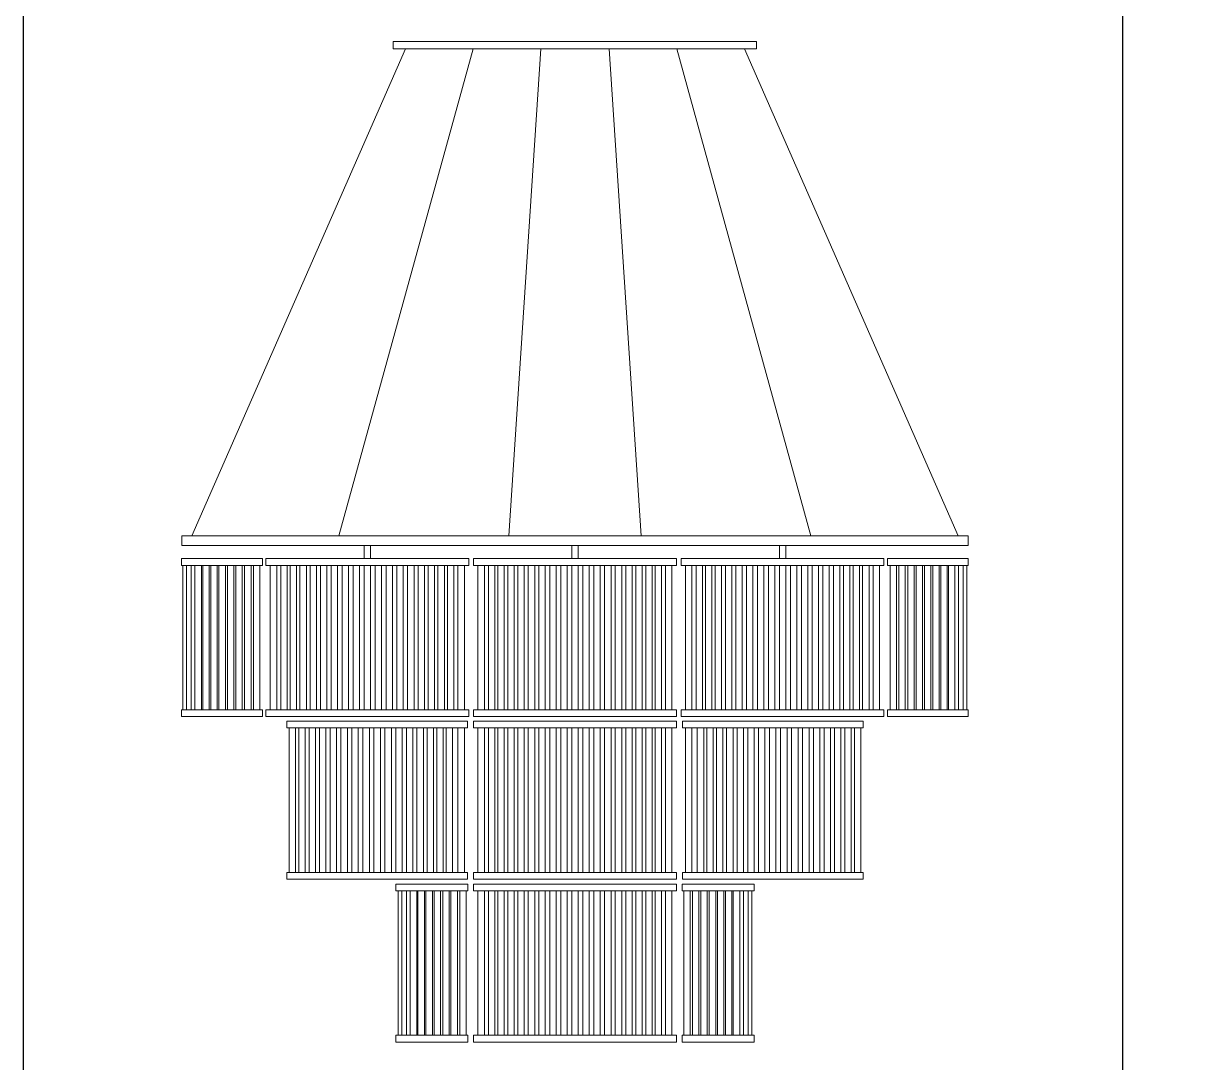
# Model space of a CAD drawing. Header units: inches. Extents: x 193287 to 241687, y 437648 to 550079.
# Drawn here: x 234240.5 to 234699.5, y 463512.1 to 463918.3 of the extents above; entities that cross this region are included whole.
import ezdxf

# ---------------------------------------------------------------- set-up
doc = ezdxf.new("R2010")
doc.units = ezdxf.units.IN
doc.header["$MEASUREMENT"] = 0
doc.layers.add('Bronze', color=40, linetype='Continuous', lineweight=0)
doc.layers.add('Glass', color=4, linetype='Continuous', lineweight=0)
for name, color, linetype in [('CQ SPOT DETAIL DIMENSION', 9, 'Continuous'), ('CQ-legend tex box', 3, 'Continuous'), ('E-LITE-FIXT-NORM-CEILING', 3, 'Continuous')]:
    doc.layers.add(name, color=color, linetype=linetype)

# ---------------------------------------------------------------- blocks, each defined once
blk = doc.blocks.new('stilio 11-8-5')
at = {"layer": 'Bronze', "lineweight": 0}
for p, q in [((53954.5, -188.8), (54288.9, 572.7)), ((54184.7, -188.8), (54394.7, 572.7)), ((54450.1, -188.8), (54500.5, 572.7)), ((54657.4, -188.8), (54607, 572.7)), ((54922.7, -188.8), (54712.8, 572.7)), ((55153, -188.8), (54818.6, 572.7))]:
    blk.add_line(p, q, dxfattribs=at)
for points in [[(54269.6, 584), (54837.8, 584), (54837.8, 572.7), (54269.6, 572.7)], [(54224.1, -203.8), (54233.8, -203.8), (54233.8, -224.6), (54224.1, -224.6)], [(54548.8, -203.8), (54558.5, -203.8), (54558.5, -224.6), (54548.8, -224.6)], [(54883.3, -203.8), (54873.6, -203.8), (54873.6, -224.6), (54883.3, -224.6)], [(54064.9, -224.6), (53938.6, -224.6), (53938.6, -235.2), (54064.9, -235.2)], [(54070.4, -224.6), (54387.5, -224.6), (54387.5, -235.2), (54070.4, -235.2)], [(54395.2, -224.6), (54712.3, -224.6), (54712.3, -235.2), (54395.2, -235.2)], [(55036.9, -224.6), (54719.8, -224.6), (54719.8, -235.2), (55036.9, -235.2)], [(55042.4, -224.6), (55168.7, -224.6), (55168.7, -235.2), (55042.4, -235.2)], [(54065, -471.6), (53938.6, -471.6), (53938.6, -461), (54065, -461)], [(54070.4, -471.6), (54387.5, -471.6), (54387.5, -461), (54070.4, -461)], [(54395.2, -471.6), (54712.3, -471.6), (54712.3, -461), (54395.2, -461)], [(55036.9, -471.6), (54719.8, -471.6), (54719.8, -461), (55036.9, -461)], [(55042.4, -471.6), (55168.7, -471.6), (55168.7, -461), (55042.4, -461)], [(54385.7, -478.7), (54103.2, -478.7), (54103.2, -489.3), (54385.7, -489.3)], [(54395.2, -478.7), (54712.3, -478.7), (54712.3, -489.3), (54395.2, -489.3)], [(54721.7, -478.7), (55004.3, -478.7), (55004.3, -489.3), (54721.7, -489.3)], [(54385.7, -725.7), (54103.2, -725.7), (54103.2, -715.1), (54385.7, -715.1)], [(54395.2, -725.7), (54712.3, -725.7), (54712.3, -715.1), (54395.2, -715.1)], [(54721.7, -725.7), (55004.3, -725.7), (55004.3, -715.1), (54721.7, -715.1)], [(54386.1, -733.4), (54273.7, -733.4), (54273.7, -743.9), (54386.1, -743.9)], [(54395.2, -733.4), (54712.3, -733.4), (54712.3, -743.9), (54395.2, -743.9)], [(54721.3, -733.4), (54833.7, -733.4), (54833.7, -743.9), (54721.3, -743.9)], [(54386.1, -980.4), (54273.7, -980.4), (54273.7, -969.8), (54386.1, -969.8)], [(54395.2, -980.4), (54712.3, -980.4), (54712.3, -969.8), (54395.2, -969.8)], [(54721.3, -980.4), (54833.7, -980.4), (54833.7, -969.8), (54721.3, -969.8)]]:
    blk.add_lwpolyline(points, close=True, dxfattribs=at)
blk.add_lwpolyline([(53938.7, -188.8), (55168.7, -188.8), (55168.7, -203.8), (53938.7, -203.8), (53938.7, -188.8)], dxfattribs=at)
at = {"layer": 'Glass', "lineweight": 0}
for points in [[(53950.7, -235.2), (53940.7, -235.2), (53940.7, -461), (53950.7, -461)], [(53956.4, -235.2), (53946.4, -235.2), (53946.4, -461), (53956.4, -461)], [(53963.7, -235.2), (53953.7, -235.2), (53953.7, -461), (53963.7, -461)], [(53969.5, -235.2), (53959.5, -235.2), (53959.5, -461), (53969.5, -461), (53969.5, -235.2)], [(53981.6, -235.2), (53971.6, -235.2), (53971.6, -461), (53981.6, -461), (53981.6, -235.2)], [(53994.1, -235.2), (53984.1, -235.2), (53984.1, -461), (53994.1, -461), (53994.1, -235.2)], [(54007, -235.2), (53997, -235.2), (53997, -461), (54007, -461), (54007, -235.2)], [(54020.2, -235.2), (54010.2, -235.2), (54010.2, -461), (54020.2, -461), (54020.2, -235.2)], [(54033.2, -235.2), (54023.2, -235.2), (54023.2, -461), (54033.2, -461), (54033.2, -235.2)], [(54047.1, -235.2), (54037.1, -235.2), (54037.1, -461), (54047.1, -461), (54047.1, -235.2)], [(54060.9, -235.2), (54050.9, -235.2), (54050.9, -461), (54060.9, -461), (54060.9, -235.2)], [(54087.3, -235.2), (54077.3, -235.2), (54077.3, -461), (54087.3, -461), (54087.3, -235.2)], [(54103.7, -235.2), (54093.7, -235.2), (54093.7, -461), (54103.7, -461), (54103.7, -235.2)], [(54118.4, -235.2), (54108.4, -235.2), (54108.4, -461), (54118.4, -461), (54118.4, -235.2)], [(54133.7, -235.2), (54123.7, -235.2), (54123.7, -461), (54133.7, -461), (54133.7, -235.2)], [(54149.6, -235.2), (54139.6, -235.2), (54139.6, -461), (54149.6, -461), (54149.6, -235.2)], [(54165.9, -235.2), (54155.9, -235.2), (54155.9, -461), (54165.9, -461), (54165.9, -235.2)], [(54182.6, -235.2), (54172.6, -235.2), (54172.6, -461), (54182.6, -461), (54182.6, -235.2)], [(54199.6, -235.2), (54189.6, -235.2), (54189.6, -461), (54199.6, -461), (54199.6, -235.2)], [(54216.7, -235.2), (54206.7, -235.2), (54206.7, -461), (54216.7, -461), (54216.7, -235.2)], [(54224, -235.2), (54234, -235.2), (54234, -461), (54224, -461), (54224, -235.2)], [(54241.2, -235.2), (54251.2, -235.2), (54251.2, -461), (54241.2, -461), (54241.2, -235.2)], [(54258.4, -235.2), (54268.4, -235.2), (54268.4, -461), (54258.4, -461), (54258.4, -235.2)], [(54275.3, -235.2), (54285.3, -235.2), (54285.3, -461), (54275.3, -461), (54275.3, -235.2)], [(54292, -235.2), (54302, -235.2), (54302, -461), (54292, -461), (54292, -235.2)], [(54308.4, -235.2), (54318.4, -235.2), (54318.4, -461), (54308.4, -461), (54308.4, -235.2)], [(54324.2, -235.2), (54334.2, -235.2), (54334.2, -461), (54324.2, -461), (54324.2, -235.2)], [(54339.5, -235.2), (54349.5, -235.2), (54349.5, -461), (54339.5, -461), (54339.5, -235.2)], [(54354.2, -235.2), (54364.2, -235.2), (54364.2, -461), (54354.2, -461), (54354.2, -235.2)], [(54370.7, -235.2), (54380.7, -235.2), (54380.7, -461), (54370.7, -461), (54370.7, -235.2)], [(54412, -235.2), (54402, -235.2), (54402, -461), (54412, -461), (54412, -235.2)], [(54428.5, -235.2), (54418.5, -235.2), (54418.5, -461), (54428.5, -461), (54428.5, -235.2)], [(54443.2, -235.2), (54433.2, -235.2), (54433.2, -461), (54443.2, -461), (54443.2, -235.2)], [(54458.5, -235.2), (54448.5, -235.2), (54448.5, -461), (54458.5, -461), (54458.5, -235.2)], [(54474.3, -235.2), (54464.3, -235.2), (54464.3, -461), (54474.3, -461), (54474.3, -235.2)], [(54490.7, -235.2), (54480.7, -235.2), (54480.7, -461), (54490.7, -461), (54490.7, -235.2)], [(54507.3, -235.2), (54497.3, -235.2), (54497.3, -461), (54507.3, -461), (54507.3, -235.2)], [(54524.3, -235.2), (54514.3, -235.2), (54514.3, -461), (54524.3, -461), (54524.3, -235.2)], [(54541.5, -235.2), (54531.5, -235.2), (54531.5, -461), (54541.5, -461), (54541.5, -235.2)], [(54548.7, -235.2), (54558.7, -235.2), (54558.7, -461), (54548.7, -461), (54548.7, -235.2)], [(54566, -235.2), (54576, -235.2), (54576, -461), (54566, -461), (54566, -235.2)], [(54583.1, -235.2), (54593.1, -235.2), (54593.1, -461), (54583.1, -461), (54583.1, -235.2)], [(54600.1, -235.2), (54610.1, -235.2), (54610.1, -461), (54600.1, -461), (54600.1, -235.2)], [(54616.8, -235.2), (54626.8, -235.2), (54626.8, -461), (54616.8, -461), (54616.8, -235.2)], [(54633.1, -235.2), (54643.1, -235.2), (54643.1, -461), (54633.1, -461), (54633.1, -235.2)], [(54649, -235.2), (54659, -235.2), (54659, -461), (54649, -461), (54649, -235.2)], [(54664.3, -235.2), (54674.3, -235.2), (54674.3, -461), (54664.3, -461), (54664.3, -235.2)], [(54678.9, -235.2), (54688.9, -235.2), (54688.9, -461), (54678.9, -461), (54678.9, -235.2)], [(54695.4, -235.2), (54705.4, -235.2), (54705.4, -461), (54695.4, -461), (54695.4, -235.2)], [(54736.7, -235.2), (54726.7, -235.2), (54726.7, -461), (54736.7, -461), (54736.7, -235.2)], [(54753.1, -235.2), (54743.1, -235.2), (54743.1, -461), (54753.1, -461), (54753.1, -235.2)], [(54767.8, -235.2), (54757.8, -235.2), (54757.8, -461), (54767.8, -461), (54767.8, -235.2)], [(54783.1, -235.2), (54773.1, -235.2), (54773.1, -461), (54783.1, -461), (54783.1, -235.2)], [(54799, -235.2), (54789, -235.2), (54789, -461), (54799, -461), (54799, -235.2)], [(54815.3, -235.2), (54805.3, -235.2), (54805.3, -461), (54815.3, -461), (54815.3, -235.2)], [(54832, -235.2), (54822, -235.2), (54822, -461), (54832, -461), (54832, -235.2)], [(54849, -235.2), (54839, -235.2), (54839, -461), (54849, -461), (54849, -235.2)], [(54866.1, -235.2), (54856.1, -235.2), (54856.1, -461), (54866.1, -461), (54866.1, -235.2)], [(54883.4, -235.2), (54873.4, -235.2), (54873.4, -461), (54883.4, -461), (54883.4, -235.2)], [(54890.6, -235.2), (54900.6, -235.2), (54900.6, -461), (54890.6, -461), (54890.6, -235.2)], [(54907.8, -235.2), (54917.8, -235.2), (54917.8, -461), (54907.8, -461), (54907.8, -235.2)], [(54924.7, -235.2), (54934.7, -235.2), (54934.7, -461), (54924.7, -461), (54924.7, -235.2)], [(54941.4, -235.2), (54951.4, -235.2), (54951.4, -461), (54941.4, -461), (54941.4, -235.2)], [(54957.8, -235.2), (54967.8, -235.2), (54967.8, -461), (54957.8, -461), (54957.8, -235.2)], [(54973.6, -235.2), (54983.6, -235.2), (54983.6, -461), (54973.6, -461), (54973.6, -235.2)], [(54988.9, -235.2), (54998.9, -235.2), (54998.9, -461), (54988.9, -461), (54988.9, -235.2)], [(55003.6, -235.2), (55013.6, -235.2), (55013.6, -461), (55003.6, -461), (55003.6, -235.2)], [(55020.1, -235.2), (55030.1, -235.2), (55030.1, -461), (55020.1, -461), (55020.1, -235.2)], [(55046.4, -235.2), (55056.4, -235.2), (55056.4, -461), (55046.4, -461), (55046.4, -235.2)], [(55060.3, -235.2), (55070.3, -235.2), (55070.3, -461), (55060.3, -461), (55060.3, -235.2)], [(55074.1, -235.2), (55084.1, -235.2), (55084.1, -461), (55074.1, -461), (55074.1, -235.2)], [(55087.1, -235.2), (55097.1, -235.2), (55097.1, -461), (55087.1, -461), (55087.1, -235.2)], [(55100.4, -235.2), (55110.4, -235.2), (55110.4, -461), (55100.4, -461), (55100.4, -235.2)], [(55113.3, -235.2), (55123.3, -235.2), (55123.3, -461), (55113.3, -461), (55113.3, -235.2)], [(55125.7, -235.2), (55135.7, -235.2), (55135.7, -461), (55125.7, -461), (55125.7, -235.2)], [(55137.8, -235.2), (55147.8, -235.2), (55147.8, -461), (55137.8, -461), (55137.8, -235.2)], [(55143.6, -235.2), (55153.6, -235.2), (55153.6, -461), (55143.6, -461)], [(55150.9, -235.2), (55160.9, -235.2), (55160.9, -461), (55150.9, -461)], [(55156.7, -235.2), (55166.7, -235.2), (55166.7, -461), (55156.7, -461)], [(54116.6, -489.3), (54106.6, -489.3), (54106.6, -715.1), (54116.6, -715.1), (54116.6, -489.3)], [(54132, -489.3), (54122, -489.3), (54122, -715.1), (54132, -715.1), (54132, -489.3)], [(54147.8, -489.3), (54137.8, -489.3), (54137.8, -715.1), (54147.8, -715.1), (54147.8, -489.3)], [(54164.1, -489.3), (54154.1, -489.3), (54154.1, -715.1), (54164.1, -715.1), (54164.1, -489.3)], [(54180.8, -489.3), (54170.8, -489.3), (54170.8, -715.1), (54180.8, -715.1), (54180.8, -489.3)], [(54197.8, -489.3), (54187.8, -489.3), (54187.8, -715.1), (54197.8, -715.1), (54197.8, -489.3)], [(54214.9, -489.3), (54204.9, -489.3), (54204.9, -715.1), (54214.9, -715.1), (54214.9, -489.3)], [(54232.2, -489.3), (54222.2, -489.3), (54222.2, -715.1), (54232.2, -715.1), (54232.2, -489.3)], [(54239.4, -489.3), (54249.4, -489.3), (54249.4, -715.1), (54239.4, -715.1), (54239.4, -489.3)], [(54256.6, -489.3), (54266.6, -489.3), (54266.6, -715.1), (54256.6, -715.1), (54256.6, -489.3)], [(54273.6, -489.3), (54283.6, -489.3), (54283.6, -715.1), (54273.6, -715.1), (54273.6, -489.3)], [(54290.3, -489.3), (54300.3, -489.3), (54300.3, -715.1), (54290.3, -715.1), (54290.3, -489.3)], [(54306.6, -489.3), (54316.6, -489.3), (54316.6, -715.1), (54306.6, -715.1), (54306.6, -489.3)], [(54322.4, -489.3), (54332.4, -489.3), (54332.4, -715.1), (54322.4, -715.1), (54322.4, -489.3)], [(54337.7, -489.3), (54347.7, -489.3), (54347.7, -715.1), (54337.7, -715.1), (54337.7, -489.3)], [(54352.4, -489.3), (54362.4, -489.3), (54362.4, -715.1), (54352.4, -715.1), (54352.4, -489.3)], [(54370.7, -489.3), (54380.7, -489.3), (54380.7, -715.1), (54370.7, -715.1), (54370.7, -489.3)], [(54412, -489.3), (54402, -489.3), (54402, -715.1), (54412, -715.1), (54412, -489.3)], [(54428.5, -489.3), (54418.5, -489.3), (54418.5, -715.1), (54428.5, -715.1), (54428.5, -489.3)], [(54443.2, -489.3), (54433.2, -489.3), (54433.2, -715.1), (54443.2, -715.1), (54443.2, -489.3)], [(54458.5, -489.3), (54448.5, -489.3), (54448.5, -715.1), (54458.5, -715.1), (54458.5, -489.3)], [(54474.3, -489.3), (54464.3, -489.3), (54464.3, -715.1), (54474.3, -715.1), (54474.3, -489.3)], [(54490.7, -489.3), (54480.7, -489.3), (54480.7, -715.1), (54490.7, -715.1), (54490.7, -489.3)], [(54507.3, -489.3), (54497.3, -489.3), (54497.3, -715.1), (54507.3, -715.1), (54507.3, -489.3)], [(54524.3, -489.3), (54514.3, -489.3), (54514.3, -715.1), (54524.3, -715.1), (54524.3, -489.3)], [(54541.5, -489.3), (54531.5, -489.3), (54531.5, -715.1), (54541.5, -715.1), (54541.5, -489.3)], [(54548.7, -489.3), (54558.7, -489.3), (54558.7, -715.1), (54548.7, -715.1), (54548.7, -489.3)], [(54566, -489.3), (54576, -489.3), (54576, -715.1), (54566, -715.1), (54566, -489.3)], [(54583.1, -489.3), (54593.1, -489.3), (54593.1, -715.1), (54583.1, -715.1), (54583.1, -489.3)], [(54600.1, -489.3), (54610.1, -489.3), (54610.1, -715.1), (54600.1, -715.1), (54600.1, -489.3)], [(54616.8, -489.3), (54626.8, -489.3), (54626.8, -715.1), (54616.8, -715.1), (54616.8, -489.3)], [(54633.1, -489.3), (54643.1, -489.3), (54643.1, -715.1), (54633.1, -715.1), (54633.1, -489.3)], [(54649, -489.3), (54659, -489.3), (54659, -715.1), (54649, -715.1), (54649, -489.3)], [(54664.3, -489.3), (54674.3, -489.3), (54674.3, -715.1), (54664.3, -715.1), (54664.3, -489.3)], [(54678.9, -489.3), (54688.9, -489.3), (54688.9, -715.1), (54678.9, -715.1), (54678.9, -489.3)], [(54695.4, -489.3), (54705.4, -489.3), (54705.4, -715.1), (54695.4, -715.1), (54695.4, -489.3)], [(54736.5, -489.3), (54726.5, -489.3), (54726.5, -715.1), (54736.5, -715.1), (54736.5, -489.3)], [(54755, -489.3), (54745, -489.3), (54745, -715.1), (54755, -715.1), (54755, -489.3)], [(54769.7, -489.3), (54759.7, -489.3), (54759.7, -715.1), (54769.7, -715.1), (54769.7, -489.3)], [(54785, -489.3), (54775, -489.3), (54775, -715.1), (54785, -715.1), (54785, -489.3)], [(54800.9, -489.3), (54790.9, -489.3), (54790.9, -715.1), (54800.9, -715.1), (54800.9, -489.3)], [(54817.2, -489.3), (54807.2, -489.3), (54807.2, -715.1), (54817.2, -715.1), (54817.2, -489.3)], [(54833.9, -489.3), (54823.9, -489.3), (54823.9, -715.1), (54833.9, -715.1), (54833.9, -489.3)], [(54850.8, -489.3), (54840.8, -489.3), (54840.8, -715.1), (54850.8, -715.1), (54850.8, -489.3)], [(54868, -489.3), (54858, -489.3), (54858, -715.1), (54868, -715.1), (54868, -489.3)], [(54875.3, -489.3), (54885.3, -489.3), (54885.3, -715.1), (54875.3, -715.1), (54875.3, -489.3)], [(54892.5, -489.3), (54902.5, -489.3), (54902.5, -715.1), (54892.5, -715.1), (54892.5, -489.3)], [(54909.7, -489.3), (54919.7, -489.3), (54919.7, -715.1), (54909.7, -715.1), (54909.7, -489.3)], [(54926.6, -489.3), (54936.6, -489.3), (54936.6, -715.1), (54926.6, -715.1), (54926.6, -489.3)], [(54943.3, -489.3), (54953.3, -489.3), (54953.3, -715.1), (54943.3, -715.1), (54943.3, -489.3)], [(54959.6, -489.3), (54969.6, -489.3), (54969.6, -715.1), (54959.6, -715.1), (54959.6, -489.3)], [(54975.5, -489.3), (54985.5, -489.3), (54985.5, -715.1), (54975.5, -715.1), (54975.5, -489.3)], [(54990.8, -489.3), (55000.8, -489.3), (55000.8, -715.1), (54990.8, -715.1), (54990.8, -489.3)], [(54287.3, -743.9), (54277.3, -743.9), (54277.3, -969.8), (54287.3, -969.8)], [(54293.1, -743.9), (54283.1, -743.9), (54283.1, -969.8), (54293.1, -969.8)], [(54300.4, -743.9), (54290.4, -743.9), (54290.4, -969.8), (54300.4, -969.8)], [(54306.2, -743.9), (54296.2, -743.9), (54296.2, -969.8), (54306.2, -969.8), (54306.2, -743.9)], [(54318.2, -743.9), (54308.2, -743.9), (54308.2, -969.8), (54318.2, -969.8), (54318.2, -743.9)], [(54330.7, -743.9), (54320.7, -743.9), (54320.7, -969.8), (54330.7, -969.8), (54330.7, -743.9)], [(54343.6, -743.9), (54333.6, -743.9), (54333.6, -969.8), (54343.6, -969.8), (54343.6, -743.9)], [(54356.9, -743.9), (54346.9, -743.9), (54346.9, -969.8), (54356.9, -969.8), (54356.9, -743.9)], [(54369.8, -743.9), (54359.8, -743.9), (54359.8, -969.8), (54369.8, -969.8), (54369.8, -743.9)], [(54383.7, -743.9), (54373.7, -743.9), (54373.7, -969.8), (54383.7, -969.8), (54383.7, -743.9)], [(54412, -743.9), (54402, -743.9), (54402, -969.8), (54412, -969.8), (54412, -743.9)], [(54428.5, -743.9), (54418.5, -743.9), (54418.5, -969.8), (54428.5, -969.8), (54428.5, -743.9)], [(54443.2, -743.9), (54433.2, -743.9), (54433.2, -969.8), (54443.2, -969.8), (54443.2, -743.9)], [(54458.5, -743.9), (54448.5, -743.9), (54448.5, -969.8), (54458.5, -969.8), (54458.5, -743.9)], [(54474.3, -743.9), (54464.3, -743.9), (54464.3, -969.8), (54474.3, -969.8), (54474.3, -743.9)], [(54490.7, -743.9), (54480.7, -743.9), (54480.7, -969.8), (54490.7, -969.8), (54490.7, -743.9)], [(54507.3, -743.9), (54497.3, -743.9), (54497.3, -969.8), (54507.3, -969.8), (54507.3, -743.9)], [(54524.3, -743.9), (54514.3, -743.9), (54514.3, -969.8), (54524.3, -969.8), (54524.3, -743.9)], [(54541.5, -743.9), (54531.5, -743.9), (54531.5, -969.8), (54541.5, -969.8), (54541.5, -743.9)], [(54548.7, -743.9), (54558.7, -743.9), (54558.7, -969.8), (54548.7, -969.8), (54548.7, -743.9)], [(54566, -743.9), (54576, -743.9), (54576, -969.8), (54566, -969.8), (54566, -743.9)], [(54583.1, -743.9), (54593.1, -743.9), (54593.1, -969.8), (54583.1, -969.8), (54583.1, -743.9)], [(54600.1, -743.9), (54610.1, -743.9), (54610.1, -969.8), (54600.1, -969.8), (54600.1, -743.9)], [(54616.8, -743.9), (54626.8, -743.9), (54626.8, -969.8), (54616.8, -969.8), (54616.8, -743.9)], [(54633.1, -743.9), (54643.1, -743.9), (54643.1, -969.8), (54633.1, -969.8), (54633.1, -743.9)], [(54649, -743.9), (54659, -743.9), (54659, -969.8), (54649, -969.8), (54649, -743.9)], [(54664.3, -743.9), (54674.3, -743.9), (54674.3, -969.8), (54664.3, -969.8), (54664.3, -743.9)], [(54678.9, -743.9), (54688.9, -743.9), (54688.9, -969.8), (54678.9, -969.8), (54678.9, -743.9)], [(54695.4, -743.9), (54705.4, -743.9), (54705.4, -969.8), (54695.4, -969.8), (54695.4, -743.9)], [(54723.7, -743.9), (54733.7, -743.9), (54733.7, -969.8), (54723.7, -969.8), (54723.7, -743.9)], [(54737.6, -743.9), (54747.6, -743.9), (54747.6, -969.8), (54737.6, -969.8), (54737.6, -743.9)], [(54750.6, -743.9), (54760.6, -743.9), (54760.6, -969.8), (54750.6, -969.8), (54750.6, -743.9)], [(54763.8, -743.9), (54773.8, -743.9), (54773.8, -969.8), (54763.8, -969.8), (54763.8, -743.9)], [(54776.7, -743.9), (54786.7, -743.9), (54786.7, -969.8), (54776.7, -969.8), (54776.7, -743.9)], [(54789.2, -743.9), (54799.2, -743.9), (54799.2, -969.8), (54789.2, -969.8), (54789.2, -743.9)], [(54801.3, -743.9), (54811.3, -743.9), (54811.3, -969.8), (54801.3, -969.8), (54801.3, -743.9)], [(54807.1, -743.9), (54817.1, -743.9), (54817.1, -969.8), (54807.1, -969.8)], [(54814.4, -743.9), (54824.4, -743.9), (54824.4, -969.8), (54814.4, -969.8)], [(54820.1, -743.9), (54830.1, -743.9), (54830.1, -969.8), (54820.1, -969.8)]]:
    blk.add_lwpolyline(points, dxfattribs=at)
blk = doc.blocks.new('SMDS')
at = {"layer": 'CQ-legend tex box'}
blk.add_line((385062.61, 480186.07), (385062.59, 476464.25), dxfattribs=at)
blk.add_lwpolyline([(384632.87, 472716.65), (384632.87, 480364.08), (386097.23, 480364.08), (386097.2, 472716.65)], dxfattribs=at)
at = {"layer": 'E-LITE-FIXT-NORM-CEILING', "xscale": 0.25, "yscale": 0.25, "zscale": 0.25}
blk.add_blockref('stilio 11-8-5', (371210.05, 477568.7), dxfattribs=at)

msp = doc.modelspace()

# ---------------------------------------------------------------- block references
at = {"layer": 'CQ SPOT DETAIL DIMENSION'}
msp.add_blockref('SMDS', (-150392.368, -13803.482), dxfattribs=at)

doc.saveas('drawing.dxf')
